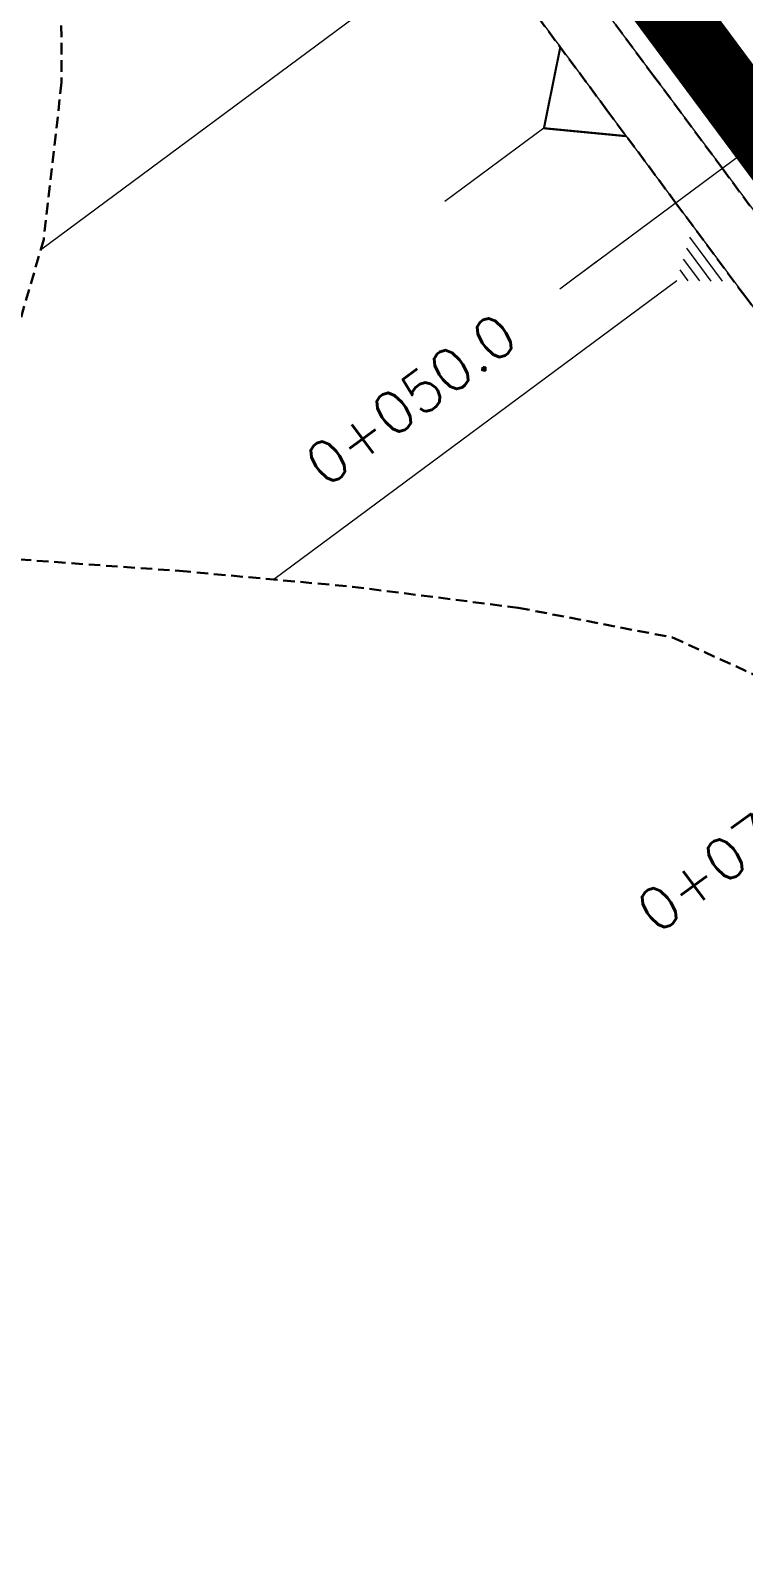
# Model space of a CAD drawing. Header units: metres. Extents: x 544752 to 548977, y 1840603 to 1844608.
# Drawn here: x 546272.9 to 546303.7, y 1842951.5 to 1843016.8 of the extents above; entities that cross this region are included whole.
import ezdxf

# ---------------------------------------------------------------- set-up
doc = ezdxf.new("R2010")
doc.units = ezdxf.units.M
doc.header["$MEASUREMENT"] = 0
for name, pattern in [('ACAD_ISO02W100', [15, 12, -3]), ('Anordnung Grundriss$0$GESTRICHELT', [0.75, 0.5, -0.25]), ('HIDDEN', [0.375, 0.25, -0.125])]:
    doc.linetypes.add(name, pattern=pattern)
doc.layers.add('C-ROAD', color=7, linetype='Continuous')
for name, color, linetype, lineweight in [('C-ROAD-CORR', 5, 'Continuous', 0), ('C-ROAD-SAMP', 150, 'HIDDEN', 0), ('C-ROAD-SAMP-TEXT', 11, 'Continuous', 0), ('C-TOPO-FEAT', 94, 'Continuous', 5)]:
    doc.layers.add(name, color=color, linetype=linetype, lineweight=lineweight)

msp = doc.modelspace()

# ---------------------------------------------------------------- linework, layer by layer
at = {"layer": 'C-ROAD-CORR', "color": 160, "linetype": 'Continuous'}
for p, q in [((546290.4552923156, 1843019.984389076, 572.9991799202536), (546273.3285931255, 1843007.286778668, 558.7856787453916)), ((546295.0700799768, 1843012.549754172, 573.4946672316225), (546290.7935705613, 1843009.379181146, 569.9455787046077)), ((546302.7841329204, 1843005.943270816, 575.978740501163), (546301.3779350966, 1843007.839968412, 575.978740501163)), ((546302.2922419264, 1843005.945991711, 575.7163946242728), (546301.2375935587, 1843007.368514908, 575.7163946242728)), ((546301.8003509325, 1843005.948712607, 575.4540487473826), (546301.0972520207, 1843006.897061405, 575.4540487473826)), ((546301.3084599386, 1843005.951433502, 575.1917028704923), (546300.9569104827, 1843006.425607901, 575.1917028704923))]:
    msp.add_line(p, q, dxfattribs=at)
at = {"layer": 'C-ROAD-CORR', "color": 5, "linetype": 'Anordnung Grundriss$0$GESTRICHELT', "lineweight": 30, "extrusion": (-0.4455943347958871, -0.3303604039401599, 0.8320502943370103), "const_width": 0.1, "elevation": -851807.1823514613}
msp.add_lwpolyline([(-1155151.960107282, 1278747.847460096), (-1155149.566315324, 1278744.655737485), (-1155147.172523365, 1278747.847460096)], dxfattribs=at)
at = {"layer": 'C-ROAD-CORR', "color": 11, "linetype": 'Anordnung Grundriss$0$GESTRICHELT', "lineweight": 30}
msp.add_polyline3d([(546271.6376159285, 1843025.062116887, 563.2269492094724), (546274.2011961374, 1843020.738463202, 563.4427341714039), (546274.2350510124, 1843014.539289524, 561.5590921740284), (546273.4607183813, 1843007.740931499, 559.0047328399065), (546271.151923697, 1842999.80493445, 555.1769186529193)], dxfattribs=at)
at = {"layer": 'C-ROAD-SAMP', "color": 1, "linetype": 'Continuous', "lineweight": 13}
msp.add_lwpolyline([(546312.621496042, 1843018.101627368), (546304.5884299314, 1843012.145970489), (546296.5553638209, 1843006.19031361)], dxfattribs=at)

# ---------------------------------------------------------------- texts
at = {"layer": 'C-ROAD-SAMP-TEXT', "color": 1, "linetype": 'Continuous', "lineweight": -3, "char_height": 1.8, "attachment_point": 5, "rotation": 36.552969220674896, "bg_fill": 3, "box_fill_scale": 1.416666666666667, "bg_fill_color": 256, "bg_fill_true_color": 13158600, "bg_fill_transparency": 0}
for s, insert, width in [('{\\Fsimplex.shx|c0;0+050.0}', (546289.3256043213, 1843000.830222419), 11.25428571428571), ('{\\Fsimplex.shx|c0;0+074.0}', (546303.6405300793, 1842981.522067615), 11.25428571428572)]:
    msp.add_mtext(s, dxfattribs=dict(at, insert=insert, width=width))

# ---------------------------------------------------------------- next in the draw order: linework, layer by layer
at = {"layer": 'C-ROAD', "color": 1, "linetype": 'ACAD_ISO02W100', "lineweight": 60, "ltscale": 0.1, "const_width": 3, "flags": 128}
msp.add_lwpolyline([(546274.8101455355, 1843052.311301042), (546318.9033556893, 1842992.837815686)], dxfattribs=at)
at = {"layer": 'C-ROAD', "color": 1, "linetype": 'ACAD_ISO02W100', "lineweight": 60, "ltscale": 0.2}
msp.add_polyline3d([(546298.6327730523, 1843020.1790366, 574.5341947376342), (546301.6106014919, 1843016.162503544, 575.0937656007096), (546304.5884299316, 1843012.145970489, 575.6533364637852), (546307.5662583711, 1843008.129437434, 576.2129073268607), (546310.5440868108, 1843004.112904378, 576.7724781899362), (546313.5219152503, 1843000.096371323, 577.3320490530117), (546316.4997436899, 1842996.079838268, 577.8916199160872), (546318.9033556893, 1842992.837815686, 578.3432883947222), (546319.4833203513, 1842992.067611305, 578.4511907791627), (546322.6709927785, 1842988.217116474, 579.0107616422382), (546326.1463594893, 1842984.624152215, 579.5703325053138), (546329.888684474, 1842981.310156191, 580.1299033683893), (546333.8756388987, 1842978.294901582, 580.6894742314648), (546338.0834343309, 1842975.596379108, 581.2490450945403), (546342.4869646756, 1842973.230689686, 581.8086159576159), (546347.0599559722, 1842971.21194836, 582.3681868206913), (546350.8302330988, 1842969.852256906, 582.8168061657655), (546351.7751231603, 1842969.552200088, 582.9265796502539), (546356.6043328767, 1842968.261347867, 583.4443038612145), (546361.5187713166, 1842967.347093657, 583.9020998589145), (546366.4891161516, 1842966.814892415, 584.2999676433541)], dxfattribs=at)
at = {"layer": 'C-ROAD-CORR', "color": 160, "linetype": 'Continuous'}
msp.add_line((546300.8165689447, 1843005.954154398, 574.9293569936021), (546283.4009268436, 1842993.042323815, 560.476061194146), dxfattribs=at)
at = {"layer": 'C-ROAD-CORR', "color": 11, "linetype": 'Anordnung Grundriss$0$GESTRICHELT', "lineweight": 30}
for points in [[(546271.9828795999, 1843048.149142891, 570.525868044861), (546273.9722675725, 1843045.465830969, 570.8996986961055), (546276.9500960122, 1843041.449297914, 571.459269559181), (546279.9279244518, 1843037.432764859, 572.0188404222565), (546282.9057528914, 1843033.416231803, 572.5784112853321), (546285.883581331, 1843029.399698748, 573.1379821484076), (546288.8614097706, 1843025.383165693, 573.6975530114831), (546291.8392382102, 1843021.366632637, 574.2571238745586), (546294.8170666498, 1843017.350099582, 574.8166947376342), (546297.7948950893, 1843013.333566527, 575.3762656007096), (546300.772723529, 1843009.317033472, 575.9358364637852), (546303.7505519686, 1843005.300500416, 576.4954073268607), (546306.7283804083, 1843001.283967361, 577.0549781899363), (546309.7062088478, 1842997.267434306, 577.6145490530117), (546312.6840372874, 1842993.25090125, 578.1741199160872), (546315.0876492867, 1842990.008878668, 578.6257883947222), (546315.7101831441, 1842989.182141565, 578.7336907791628), (546319.1318295681, 1842985.049021815, 579.2932616422382)], [(546271.6662420786, 1842993.961972928, 553.6920148210604), (546279.3234635608, 1842993.414707893, 558.1350285921267), (546286.7980918632, 1842992.732069601, 562.4265077128089), (546293.9635541381, 1842991.820217861, 566.4614089810999), (546300.6270741303, 1842990.536229758, 570.0797467807953), (546305.8232563791, 1842988.164368107, 572.4803364019878), (546310.1707543741, 1842986.363528486, 574.5452419425941), (546311.4563583174, 1842985.929070676, 575.1635992228198), (546317.5186811989, 1842983.605006258, 577.8498969638182), (546321.9514732384, 1842980.240545764, 579.9702105368656), (546325.2823873347, 1842975.68494719, 581.7329569679079), (546328.928349496, 1842971.199455166, 583.6718893918452), (546333.5355662258, 1842967.863058575, 584.5530193758555), (546338.2360253313, 1842964.527473417, 585.8270056301084), (546343.1341124186, 1842961.299223005, 587.3625052194574), (546347.2514934248, 1842958.874876983, 588.695311866304), (546348.2981414224, 1842958.305125374, 589.0313390608372), (546353.740620495, 1842955.607534211, 590.7506178207094), (546359.4495475123, 1842953.20643774, 592.525850220786), (546365.4477436875, 1842951.532659128, 593.9501407971823)]]:
    msp.add_polyline3d(points, dxfattribs=at)
at = {"layer": 'C-ROAD-CORR', "color": 92, "linetype": 'Anordnung Grundriss$0$GESTRICHELT', "lineweight": 30}
for points in [[(546271.9828795999, 1843048.149142891, 570.525868044861), (546273.9722675725, 1843045.465830969, 570.8996986961055), (546276.9500960122, 1843041.449297914, 571.459269559181), (546279.9279244518, 1843037.432764859, 572.0188404222565), (546282.9057528914, 1843033.416231803, 572.5784112853321), (546285.883581331, 1843029.399698748, 573.1379821484076), (546288.8614097706, 1843025.383165693, 573.6975530114831), (546291.8392382102, 1843021.366632637, 574.2571238745586), (546294.8170666498, 1843017.350099582, 574.8166947376342), (546297.7948950893, 1843013.333566527, 575.3762656007096), (546300.772723529, 1843009.317033472, 575.9358364637852), (546303.7505519686, 1843005.300500416, 576.4954073268607), (546306.7283804083, 1843001.283967361, 577.0549781899363), (546309.7062088478, 1842997.267434306, 577.6145490530117), (546312.6840372874, 1842993.25090125, 578.1741199160872), (546315.0876492867, 1842990.008878668, 578.6257883947222), (546315.7101831441, 1842989.182141565, 578.7336907791628), (546319.1318295681, 1842985.049021815, 579.2932616422382)], [(546260.1082420474, 1843039.345372841, 560.6710692345137), (546261.3700732053, 1843036.122655581, 560.4410982118226), (546264.1585830434, 1843031.965763089, 560.8435529757791), (546267.65400147, 1843028.332967492, 561.8326733864589), (546271.6376159285, 1843025.062116887, 563.2269492094724), (546274.2011961374, 1843020.738463202, 563.4427341714039), (546274.2350510124, 1843014.539289524, 561.5590921740284), (546273.4607183813, 1843007.740931499, 559.0047328399065), (546271.151923697, 1842999.80493445, 555.1769186529193), (546271.6662420786, 1842993.961972928, 553.6920148210604), (546279.3234635608, 1842993.414707893, 558.1350285921267), (546286.7980918632, 1842992.732069601, 562.4265077128089), (546293.9635541381, 1842991.820217861, 566.4614089810999), (546300.6270741303, 1842990.536229758, 570.0797467807953), (546305.8232563791, 1842988.164368107, 572.4803364019878), (546310.1707543741, 1842986.363528486, 574.5452419425941), (546311.4563583174, 1842985.929070676, 575.1635992228198), (546317.5186811989, 1842983.605006258, 577.8498969638182)]]:
    msp.add_polyline3d(points, dxfattribs=at)
at = {"layer": 'C-ROAD-CORR', "color": 150, "linetype": 'Anordnung Grundriss$0$GESTRICHELT', "lineweight": 30}
msp.add_polyline3d([(546298.6327730523, 1843020.1790366, 574.9841947376342), (546301.6106014919, 1843016.162503544, 575.5437656007097), (546304.5884299316, 1843012.145970489, 576.1033364637852), (546307.5662583711, 1843008.129437434, 576.6629073268607), (546310.5440868108, 1843004.112904378, 577.2224781899363), (546313.5219152503, 1843000.096371323, 577.7820490530117), (546316.4997436899, 1842996.079838268, 578.3416199160872), (546318.9033556893, 1842992.837815686, 578.7932883947223), (546319.4833203513, 1842992.067611305, 578.9011907791628), (546322.6709927785, 1842988.217116474, 579.4607616422383), (546326.1463594893, 1842984.624152215, 580.0203325053138), (546329.888684474, 1842981.310156191, 580.5799033683893), (546333.8756388987, 1842978.294901582, 581.1394742314649), (546338.0834343309, 1842975.596379108, 581.6990450945403), (546342.4869646756, 1842973.230689686, 582.2586159576159), (546347.0599559722, 1842971.21194836, 582.8181868206914), (546350.8302330988, 1842969.852256906, 583.2668061657655), (546351.7751231603, 1842969.552200088, 583.3765796502539), (546356.6043328767, 1842968.261347867, 583.8943038612146), (546361.5187713166, 1842967.347093657, 584.3520998589146), (546366.4891161516, 1842966.814892415, 584.7499676433541)], dxfattribs=at)
msp.add_polyline3d([(546298.6327730523, 1843020.1790366, 574.9841947376342), (546301.6106014919, 1843016.162503544, 575.5437656007097), (546304.5884299316, 1843012.145970489, 576.1033364637852), (546307.5662583711, 1843008.129437434, 576.6629073268607), (546310.5440868108, 1843004.112904378, 577.2224781899363), (546313.5219152503, 1843000.096371323, 577.7820490530117), (546316.4997436899, 1842996.079838268, 578.3416199160872), (546318.9033556893, 1842992.837815686, 578.7932883947223), (546319.4833203513, 1842992.067611305, 578.9011907791628), (546322.6709927785, 1842988.217116474, 579.4607616422383), (546326.1463594893, 1842984.624152215, 580.0203325053138), (546329.888684474, 1842981.310156191, 580.5799033683893), (546333.8756388987, 1842978.294901582, 581.1394742314649), (546338.0834343309, 1842975.596379108, 581.6990450945403), (546342.4869646756, 1842973.230689686, 582.2586159576159), (546347.0599559722, 1842971.21194836, 582.8181868206914), (546350.8302330988, 1842969.852256906, 583.2668061657655), (546351.7751231603, 1842969.552200088, 583.3765796502539), (546356.6043328767, 1842968.261347867, 583.8943038612146), (546361.5187713166, 1842967.347093657, 584.3520998589146), (546366.4891161516, 1842966.814892415, 584.7499676433541)], dxfattribs=at)
at = {"layer": 'C-ROAD-CORR', "color": 5, "linetype": 'Anordnung Grundriss$0$GESTRICHELT', "lineweight": 30}
msp.add_polyline3d([(546296.8253331775, 1843018.839013802, 574.9166947376342), (546299.803161617, 1843014.822480747, 575.4762656007097), (546302.7809900567, 1843010.805947691, 576.0358364637852), (546305.7588184963, 1843006.789414636, 576.5954073268607), (546308.7366469359, 1843002.772881581, 577.1549781899363), (546311.7144753755, 1842998.756348525, 577.7145490530118), (546314.692303815, 1842994.73981547, 578.2741199160872), (546317.0959158144, 1842991.497792888, 578.7257883947223), (546317.6960448321, 1842990.700809849, 578.8336907791628), (546320.9945470472, 1842986.716440057, 579.3932616422383), (546324.5907461725, 1842982.998554723, 579.9528325053138), (546328.4631852433, 1842979.56933686, 580.5124033683893), (546332.5887590912, 1842976.449247129, 581.0719742314649), (546336.9428522019, 1842973.656901754, 581.6315450945403), (546341.499485585, 1842971.208961454, 582.1911159576159), (546346.2314717808, 1842969.120032027, 582.7506868206914), (546350.1328348404, 1842967.713066483, 583.1993061657655), (546351.1105770747, 1842967.402577214, 583.3090796502539), (546356.107689956, 1842966.066844322, 583.8268038612146), (546361.1929948141, 1842965.120803094, 584.2845998589146), (546366.3361498348, 1842964.570098147, 584.6824676433541)], dxfattribs=at)
at = {"layer": 'C-ROAD-CORR', "color": 160, "linetype": 'Anordnung Grundriss$0$GESTRICHELT', "lineweight": 30}
msp.add_polyline3d([(546296.8253331775, 1843018.839013802, 574.7666947376342), (546299.803161617, 1843014.822480747, 575.3262656007097), (546302.7809900567, 1843010.805947691, 575.8858364637853), (546305.7588184963, 1843006.789414636, 576.4454073268607), (546308.7366469359, 1843002.772881581, 577.0049781899363), (546311.7144753755, 1842998.756348525, 577.5645490530118), (546314.692303815, 1842994.73981547, 578.1241199160872), (546317.0959158144, 1842991.497792888, 578.5757883947223), (546317.6960448321, 1842990.700809849, 578.6836907791628), (546320.9945470472, 1842986.716440057, 579.2432616422383), (546324.5907461725, 1842982.998554723, 579.8028325053139), (546328.4631852433, 1842979.56933686, 580.3624033683893), (546332.5887590912, 1842976.449247129, 580.9219742314649), (546336.9428522019, 1842973.656901754, 581.4815450945404), (546341.499485585, 1842971.208961454, 582.041115957616), (546346.2314717808, 1842969.120032027, 582.6006868206914), (546350.1328348404, 1842967.713066483, 583.0493061657655), (546351.1105770747, 1842967.402577214, 583.159079650254), (546356.107689956, 1842966.066844322, 583.6768038612146), (546361.1929948141, 1842965.120803094, 584.1345998589146), (546366.3361498348, 1842964.570098147, 584.5324676433542)], dxfattribs=at)
at = {"layer": 'C-ROAD-SAMP-TEXT', "color": 4, "linetype": 'Continuous', "lineweight": 5}
msp.add_line((546297.3586704319, 1843006.785879298), (546295.7520572097, 1843005.594747922), dxfattribs=at)
at = {"layer": 'C-TOPO-FEAT', "color": 94, "linetype": 'Continuous', "lineweight": 0, "ltscale": 2}
for points in [[(546298.6327730523, 1843020.1790366, 574.8341947376342), (546301.6106014919, 1843016.162503544, 575.3937656007097), (546304.5884299316, 1843012.145970489, 575.9533364637853), (546307.5662583711, 1843008.129437434, 576.5129073268607), (546310.5440868108, 1843004.112904378, 577.0724781899363), (546313.5219152503, 1843000.096371323, 577.6320490530118), (546316.4997436899, 1842996.079838268, 578.1916199160872), (546318.9033556893, 1842992.837815686, 578.6432883947223), (546319.4833203513, 1842992.067611305, 578.7511907791628), (546322.6709927785, 1842988.217116474, 579.3107616422383), (546326.1463594893, 1842984.624152215, 579.8703325053139), (546329.888684474, 1842981.310156191, 580.4299033683893), (546333.8756388987, 1842978.294901582, 580.9894742314649), (546338.0834343309, 1842975.596379108, 581.5490450945404), (546342.4869646756, 1842973.230689686, 582.1086159576159), (546347.0599559722, 1842971.21194836, 582.6681868206914), (546350.8302330988, 1842969.852256906, 583.1168061657655), (546351.7751231603, 1842969.552200088, 583.2265796502539), (546356.6043328767, 1842968.261347867, 583.7443038612146), (546361.5187713166, 1842967.347093657, 584.2020998589146), (546366.4891161516, 1842966.814892415, 584.5999676433541)], [(546298.6327730523, 1843020.1790366, 574.8341947376342), (546301.6106014919, 1843016.162503544, 575.3937656007097), (546304.5884299316, 1843012.145970489, 575.9533364637853), (546307.5662583711, 1843008.129437434, 576.5129073268607), (546310.5440868108, 1843004.112904378, 577.0724781899363), (546313.5219152503, 1843000.096371323, 577.6320490530118), (546316.4997436899, 1842996.079838268, 578.1916199160872), (546318.9033556893, 1842992.837815686, 578.6432883947223), (546319.4833203513, 1842992.067611305, 578.7511907791628), (546322.6709927785, 1842988.217116474, 579.3107616422383), (546326.1463594893, 1842984.624152215, 579.8703325053139), (546329.888684474, 1842981.310156191, 580.4299033683893), (546333.8756388987, 1842978.294901582, 580.9894742314649), (546338.0834343309, 1842975.596379108, 581.5490450945404), (546342.4869646756, 1842973.230689686, 582.1086159576159), (546347.0599559722, 1842971.21194836, 582.6681868206914), (546350.8302330988, 1842969.852256906, 583.1168061657655), (546351.7751231603, 1842969.552200088, 583.2265796502539), (546356.6043328767, 1842968.261347867, 583.7443038612146), (546361.5187713166, 1842967.347093657, 584.2020998589146), (546366.4891161516, 1842966.814892415, 584.5999676433541)], [(546298.6327730523, 1843020.1790366, 574.5341947376342), (546301.6106014919, 1843016.162503544, 575.0937656007096), (546304.5884299316, 1843012.145970489, 575.6533364637852), (546307.5662583711, 1843008.129437434, 576.2129073268607), (546310.5440868108, 1843004.112904378, 576.7724781899362), (546313.5219152503, 1843000.096371323, 577.3320490530117), (546316.4997436899, 1842996.079838268, 577.8916199160872), (546318.9033556893, 1842992.837815686, 578.3432883947222), (546319.4833203513, 1842992.067611305, 578.4511907791627), (546322.6709927785, 1842988.217116474, 579.0107616422382), (546326.1463594893, 1842984.624152215, 579.5703325053138), (546329.888684474, 1842981.310156191, 580.1299033683893), (546333.8756388987, 1842978.294901582, 580.6894742314648), (546338.0834343309, 1842975.596379108, 581.2490450945403), (546342.4869646756, 1842973.230689686, 581.8086159576159), (546347.0599559722, 1842971.21194836, 582.3681868206913), (546350.8302330988, 1842969.852256906, 582.8168061657655), (546351.7751231603, 1842969.552200088, 582.9265796502539), (546356.6043328767, 1842968.261347867, 583.4443038612145), (546361.5187713166, 1842967.347093657, 583.9020998589145), (546366.4891161516, 1842966.814892415, 584.2999676433541)], [(546296.8253331775, 1843018.839013802, 574.4666947376342), (546299.803161617, 1843014.822480747, 575.0262656007096), (546302.7809900567, 1843010.805947691, 575.5858364637852), (546305.7588184963, 1843006.789414636, 576.1454073268607), (546308.7366469359, 1843002.772881581, 576.7049781899362), (546311.7144753755, 1842998.756348525, 577.2645490530117), (546314.692303815, 1842994.73981547, 577.8241199160872), (546317.0959158144, 1842991.497792888, 578.2757883947222), (546317.6960448321, 1842990.700809849, 578.3836907791627), (546320.9945470472, 1842986.716440057, 578.9432616422382), (546324.5907461725, 1842982.998554723, 579.5028325053138), (546328.4631852433, 1842979.56933686, 580.0624033683893), (546332.5887590912, 1842976.449247129, 580.6219742314648), (546336.9428522019, 1842973.656901754, 581.1815450945403), (546341.499485585, 1842971.208961454, 581.7411159576159), (546346.2314717808, 1842969.120032027, 582.3006868206913), (546350.1328348404, 1842967.713066483, 582.7493061657655), (546351.1105770747, 1842967.402577214, 582.8590796502539), (546356.107689956, 1842966.066844322, 583.3768038612145), (546361.1929948141, 1842965.120803094, 583.8345998589145), (546366.3361498348, 1842964.570098147, 584.2324676433541)], [(546294.8170666498, 1843017.350099582, 574.8166947376342), (546297.7948950893, 1843013.333566527, 575.3762656007096), (546300.772723529, 1843009.317033472, 575.9358364637852), (546303.7505519686, 1843005.300500416, 576.4954073268607), (546306.7283804083, 1843001.283967361, 577.0549781899363), (546309.7062088478, 1842997.267434306, 577.6145490530117), (546312.6840372874, 1842993.25090125, 578.1741199160872), (546315.0876492867, 1842990.008878668, 578.6257883947222), (546315.7101831441, 1842989.182141565, 578.7336907791628), (546319.1318295681, 1842985.049021815, 579.2932616422382), (546322.8622869315, 1842981.192335286, 579.8528325053138), (546326.8792972091, 1842977.635093159, 580.4124033683893), (546331.1588926385, 1842974.398519959, 580.9719742314649), (546335.6755387251, 1842971.501926917, 581.5315450945403), (546340.4022865955, 1842968.962596751, 582.0911159576159), (546345.3109337903, 1842966.795680546, 582.6506868206914), (546349.3579478867, 1842965.336188234, 583.0993061657655), (546350.3721925351, 1842965.014107354, 583.2090796502539), (546355.5558644884, 1842963.62850705, 583.7268038612145), (546360.8310209224, 1842962.647146913, 584.1845998589146), (546366.1661872606, 1842962.075882294, 584.5824676433541)]]:
    msp.add_polyline3d(points, dxfattribs=at)

doc.saveas('drawing.dxf')
